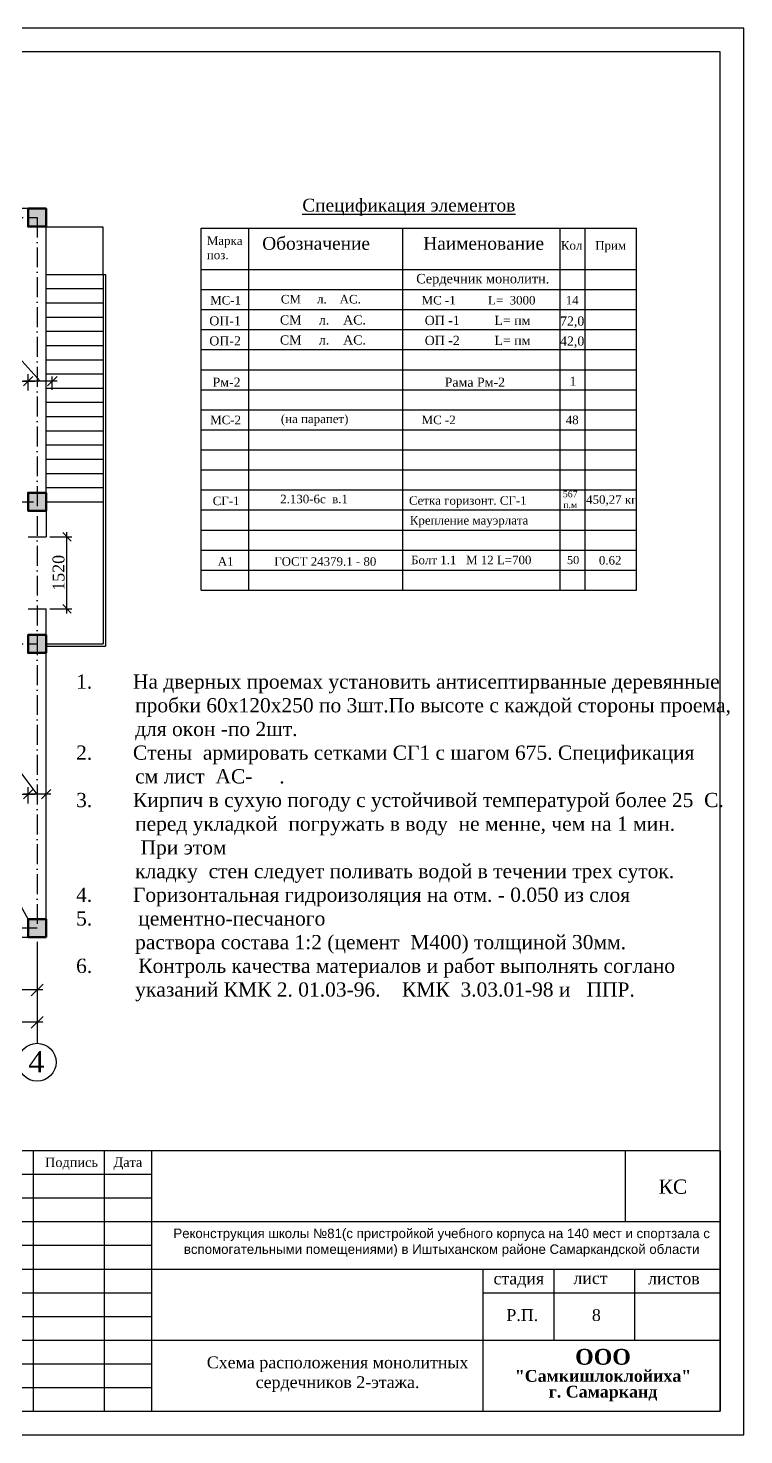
# Model space of a CAD drawing. Header units: millimetres. Extents: x 572274 to 2241483, y -888675 to -304135.
# Drawn here: x 1213920 to 1229025, y -645007 to -615307 of the extents above; entities that cross this region are included whole.
import ezdxf

# ---------------------------------------------------------------- set-up
doc = ezdxf.new("R2010")
doc.units = ezdxf.units.MM
doc.linetypes.add('ACAD_ISO04W100', pattern=[30, 24, -3, 0, -3])
doc.linetypes.add('ACAD_ISO10W100', pattern=[18, 12, -3, 0, -3])
doc.layers.add('oc', color=10, linetype='ACAD_ISO04W100')
doc.layers.add('стены', color=250, linetype='Continuous', lineweight=30)
doc.styles.add('Arial 3.', font='arial.ttf')
doc.styles.add('ISOCPEUR', font='isocpeui.ttf', dxfattribs={"height": 300})
doc.styles.get("Standard").update_dxf_attribs({"font": 'isocpeur.ttf'})
doc.styles.add('WMF-Times New Roman0', font='times.ttf')
doc.dimstyles.new('ISO-25$0', dxfattribs={"dimtxt": 300, "dimasz": 200, "dimexe": 100, "dimexo": 300, "dimgap": 50, "dimtad": 1, "dimdec": 0, "dimtxsty": 'Standard', "dimblk": 'OBLIQUE', "dimcen": 250, "dimdle": 150, "dimadec": 0, "dimazin": 0, "dimtfac": 1, "dimtdec": 0, "dimtmove": 0, "dimatfit": 3, "dimldrblk": 'OBLIQUE', "dimfxl": 1.25, "dimarcsym": 0})

# ---------------------------------------------------------------- blocks, each defined once
blk = doc.blocks.new('12')
at = {"color": 5, "lineweight": 30}
for p, q in [((4038680, 3054550), (4038680, 3049050)), ((4038680, 3054550), (4038680, 3049050)), ((4038680, 3054550), (4038680, 3049050)), ((4057180, 3054550), (4038680, 3054550)), ((4057180, 3054550), (4038680, 3054550)), ((4057180, 3054550), (4038680, 3054550)), ((4040380, 3054550), (4040380, 3049050)), ((4040380, 3054550), (4040380, 3049050)), ((4042680, 3054550), (4042680, 3049050)), ((4044180, 3054550), (4044180, 3049050)), ((4045180, 3054550), (4045180, 3049050)), ((4057180, 3049050), (4057180, 3054550)), ((4057180, 3054550), (4057180, 3049050)), ((4045180, 3054050), (4038680, 3054050)), ((4045180, 3053550), (4038680, 3053550)), ((4057180, 3053050), (4038680, 3053050)), ((4045180, 3052550), (4038680, 3052550)), ((4038680, 3052050), (4057180, 3052050)), ((4052180, 3049050), (4052180, 3052050)), ((4053680, 3050550), (4053680, 3052050)), ((4055380, 3050550), (4055380, 3052050)), ((4038680, 3051550), (4045180, 3051550)), ((4052180, 3051550), (4057180, 3051550)), ((4038680, 3051050), (4045180, 3051050)), ((4038680, 3050550), (4057180, 3050550)), ((4038680, 3050050), (4045180, 3050050)), ((4038680, 3049550), (4045180, 3049550)), ((4038680, 3049050), (4057180, 3049050))]:
    blk.add_line(p, q, dxfattribs=at)
blk = doc.blocks.new('_Oblique')
at = {"color": 0, "linetype": 'ByBlock', "lineweight": -2}
blk.add_line((-0.5, -0.5), (0.5, 0.5), dxfattribs=at)
blk = doc.blocks.new('*D528')
at = {"color": 0, "lineweight": -2, "transparency": 16777216}
for p, q in [((1193110, -634597), (1193110, -636417)), ((1214110, -634597), (1214110, -636417)), ((1214230, -636297), (1192990, -636297))]:
    blk.add_line(p, q, dxfattribs=at)
at = {"layer": 'Defpoints', "color": 0, "lineweight": 25, "transparency": 16777216}
for p in [(1193110, -634497), (1214110, -634497), (1193110, -636297)]:
    blk.add_point(p, dxfattribs=at)
at = {"color": 0, "lineweight": -2, "transparency": 16777216, "xscale": 250, "yscale": 250, "zscale": 250, "rotation": 180}
blk.add_blockref('_Oblique', (1193110, -636297), dxfattribs=at)
at = {"color": 0, "lineweight": -2, "transparency": 16777216, "xscale": 250, "yscale": 250, "zscale": 250}
blk.add_blockref('_Oblique', (1214110, -636297), dxfattribs=at)
at = {"color": 0, "lineweight": 25, "transparency": 16777216, "insert": (1202559, -636044), "char_height": 300, "attachment_point": 5, "style": 'WMF-Times New Roman0'}
blk.add_mtext('21000', dxfattribs=at)
blk = doc.blocks.new('*D530')
at = {"color": 0, "lineweight": -2, "transparency": 16777216}
for p, q in [((1214110, -634597), (1214110, -635734)), ((1206610, -634796), (1206610, -635734)), ((1214230, -635614), (1206490, -635614))]:
    blk.add_line(p, q, dxfattribs=at)
at = {"layer": 'Defpoints', "color": 0, "lineweight": 25, "transparency": 16777216}
for p in [(1214110, -634497), (1206610, -634696), (1206610, -635614)]:
    blk.add_point(p, dxfattribs=at)
at = {"color": 0, "lineweight": -2, "transparency": 16777216, "xscale": 250, "yscale": 250, "zscale": 250, "rotation": 180}
blk.add_blockref('_Oblique', (1206610, -635614), dxfattribs=at)
at = {"color": 0, "lineweight": -2, "transparency": 16777216, "xscale": 250, "yscale": 250, "zscale": 250}
blk.add_blockref('_Oblique', (1214110, -635614), dxfattribs=at)
at = {"color": 0, "lineweight": 25, "transparency": 16777216, "insert": (1210360, -635381), "char_height": 300, "attachment_point": 5, "style": 'WMF-Times New Roman0'}
blk.add_mtext('7500', dxfattribs=at)
blk = doc.blocks.new('*D553')
at = {"color": 0, "lineweight": -2, "transparency": 16777216}
for p, q in [((1214380, -626047), (1214840, -626047)), ((1214740, -627667), (1214740, -625947)), ((1214380, -627567), (1214840, -627567))]:
    blk.add_line(p, q, dxfattribs=at)
at = {"layer": 'Defpoints', "color": 0, "lineweight": 25, "transparency": 16777216}
for p in [(1214300, -626047), (1214740, -626047), (1214300, -627567)]:
    blk.add_point(p, dxfattribs=at)
at = {"color": 0, "lineweight": -2, "transparency": 16777216, "xscale": 180, "yscale": 180, "zscale": 180}
for p, rotation in [((1214740, -626047), 90), ((1214740, -627567), 270)]:
    blk.add_blockref('_Oblique', p, dxfattribs=dict(at, rotation=rotation))
at = {"color": 0, "lineweight": 25, "transparency": 16777216, "insert": (1214563, -626807), "char_height": 300, "attachment_point": 5, "rotation": 90, "style": 'WMF-Times New Roman0'}
blk.add_mtext('{\\H0.83333x;1520}', dxfattribs=at)
blk = doc.blocks.new('*D883')
at = {"color": 0, "lineweight": -2, "transparency": 16777216}
for p, q in [((1206650, -622761), (1214070, -622761)), ((1206800, -622979), (1206800, -622611)), ((1213920, -622944), (1213920, -622611))]:
    blk.add_line(p, q, dxfattribs=at)
at = {"layer": 'Defpoints', "color": 0, "lineweight": 25, "transparency": 16777216}
for p in [(1213920, -622761), (1206800, -623279), (1213920, -623244)]:
    blk.add_point(p, dxfattribs=at)
at = {"color": 0, "lineweight": -2, "transparency": 16777216, "xscale": 200, "yscale": 200, "zscale": 200, "rotation": 180}
blk.add_blockref('_Oblique', (1206800, -622761), dxfattribs=at)
at = {"color": 0, "lineweight": -2, "transparency": 16777216, "xscale": 200, "yscale": 200, "zscale": 200}
blk.add_blockref('_Oblique', (1213920, -622761), dxfattribs=at)
at = {"color": 0, "lineweight": 25, "transparency": 16777216, "insert": (1209528, -622563), "char_height": 250, "attachment_point": 5, "style": 'WMF-Times New Roman0'}
blk.add_mtext('7120', dxfattribs=at)
blk = doc.blocks.new('*D884')
at = {"color": 0, "lineweight": -2, "transparency": 16777216}
for p, q in [((1213797, -622336), (1213154, -622336)), ((1214175, -622761), (1213797, -622336)), ((1214530, -622761), (1213820, -622761)), ((1213920, -622955), (1213920, -622661)), ((1214430, -622944), (1214430, -622661))]:
    blk.add_line(p, q, dxfattribs=at)
at = {"layer": 'Defpoints', "color": 0, "lineweight": 25, "transparency": 16777216}
for p in [(1213920, -622761), (1213920, -623255), (1214430, -623244)]:
    blk.add_point(p, dxfattribs=at)
at = {"color": 0, "lineweight": -2, "transparency": 16777216, "xscale": 200, "yscale": 200, "zscale": 200, "rotation": 180}
blk.add_blockref('_Oblique', (1213920, -622761), dxfattribs=at)
at = {"color": 0, "lineweight": -2, "transparency": 16777216, "xscale": 200, "yscale": 200, "zscale": 200}
blk.add_blockref('_Oblique', (1214430, -622761), dxfattribs=at)
at = {"color": 0, "lineweight": 25, "transparency": 16777216, "insert": (1213475, -622148), "char_height": 250, "attachment_point": 5, "style": 'WMF-Times New Roman0'}
blk.add_mtext('510', dxfattribs=at)
blk = doc.blocks.new('*D890')
at = {"color": 0, "lineweight": -2, "transparency": 16777216}
for p, q in [((1206800, -631700), (1206800, -631332)), ((1213920, -631666), (1213920, -631332)), ((1206650, -631482), (1214070, -631482))]:
    blk.add_line(p, q, dxfattribs=at)
at = {"layer": 'Defpoints', "color": 0, "lineweight": 25, "transparency": 16777216}
for p in [(1213920, -631482), (1206800, -632000), (1213920, -631966)]:
    blk.add_point(p, dxfattribs=at)
at = {"color": 0, "lineweight": -2, "transparency": 16777216, "xscale": 200, "yscale": 200, "zscale": 200, "rotation": 180}
blk.add_blockref('_Oblique', (1206800, -631482), dxfattribs=at)
at = {"color": 0, "lineweight": -2, "transparency": 16777216, "xscale": 200, "yscale": 200, "zscale": 200}
blk.add_blockref('_Oblique', (1213920, -631482), dxfattribs=at)
at = {"color": 0, "lineweight": 25, "transparency": 16777216, "insert": (1210993, -631285), "char_height": 250, "attachment_point": 5, "style": 'WMF-Times New Roman0'}
blk.add_mtext('7120', dxfattribs=at)
blk = doc.blocks.new('*D891')
at = {"color": 0, "lineweight": -2, "transparency": 16777216}
for p, q in [((1213797, -631057), (1213151, -631057)), ((1214110, -631482), (1213797, -631057)), ((1213920, -631677), (1213920, -631382)), ((1214300, -631666), (1214300, -631382)), ((1214400, -631482), (1213820, -631482))]:
    blk.add_line(p, q, dxfattribs=at)
at = {"layer": 'Defpoints', "color": 0, "lineweight": 25, "transparency": 16777216}
for p in [(1213920, -631482), (1213920, -631977), (1214300, -631966)]:
    blk.add_point(p, dxfattribs=at)
at = {"color": 0, "lineweight": -2, "transparency": 16777216, "xscale": 200, "yscale": 200, "zscale": 200, "rotation": 180}
blk.add_blockref('_Oblique', (1213920, -631482), dxfattribs=at)
at = {"color": 0, "lineweight": -2, "transparency": 16777216, "xscale": 200, "yscale": 200, "zscale": 200}
blk.add_blockref('_Oblique', (1214300, -631482), dxfattribs=at)
at = {"color": 0, "lineweight": 25, "transparency": 16777216, "insert": (1213474, -630870), "char_height": 250, "attachment_point": 5, "style": 'WMF-Times New Roman0'}
blk.add_mtext('380', dxfattribs=at)

msp = doc.modelspace()

# ---------------------------------------------------------------- hatches: boundary and pattern name
at = {"lineweight": 25}
h = msp.add_hatch(color=256, dxfattribs=at)
h.dxf.hatch_style = 1
h.paths.add_polyline_path([(1214300.32, -619117.26), (1213920.32, -619117.26), (1213920.32, -619497.26), (1214110.32, -619497.26), (1214300.32, -619497.26), (1214300.32, -619307.26)])
h = msp.add_hatch(color=256, dxfattribs=at)
h.dxf.hatch_style = 1
h.paths.add_polyline_path([(1214300.32, -625117.26), (1213920.32, -625117.26), (1213920.32, -625497.26), (1214110.32, -625497.26), (1214300.32, -625497.26), (1214300.32, -625307.26)])
h = msp.add_hatch(color=256, dxfattribs=at)
h.dxf.hatch_style = 1
h.paths.add_polyline_path([(1214300.32, -628117.26), (1213920.32, -628117.26), (1213920.32, -628497.26), (1214110.32, -628497.26), (1214300.32, -628497.26), (1214300.32, -628307.26)])
h = msp.add_hatch(color=256, dxfattribs=at)
h.dxf.hatch_style = 1
h.paths.add_polyline_path([(1214300.32, -634117.26), (1213920.32, -634117.26), (1213920.32, -634497.26), (1214110.32, -634497.26), (1214300.32, -634497.26), (1214300.32, -634307.26)])

# ---------------------------------------------------------------- linework, layer by layer
for p, q in [((1213920.32, -619117.26), (1206800.32, -619117.26)), ((1214300.32, -625117.26), (1214300.32, -619497.26)), ((1215500.32, -619507.26), (1214300.32, -619507.26)), ((1215500.32, -620507.26), (1215500.32, -619507.26)), ((1214300.32, -625497.26), (1214300.32, -626047.26)), ((1214300.32, -628117.26), (1214300.32, -627567.26)), ((1214300.32, -634117.26), (1214300.32, -628497.26)), ((1206800.32, -634497.26), (1213920.32, -634497.26)), ((1214110.32, -635613.648), (1214110.32, -636740.433))]:
    msp.add_line(p, q, dxfattribs=at)
for p, q in [((1217573.397, -619532.952), (1226759.865, -619532.952)), ((1217573.397, -627172.739), (1217573.397, -619532.952)), ((1218573.068, -619532.952), (1218573.068, -627172.739)), ((1221818.237, -619532.952), (1221818.237, -627172.739)), ((1225139.748, -619532.952), (1225139.748, -627172.739)), ((1225665.902, -619532.952), (1225665.902, -627172.739)), ((1226759.865, -627172.739), (1226759.865, -619532.952)), ((1217573.397, -620403.056), (1226759.865, -620403.056)), ((1217573.397, -620826.161), (1226759.865, -620826.161)), ((1217573.397, -621249.267), (1226759.865, -621249.267)), ((1217573.397, -621672.372), (1226759.865, -621672.372)), ((1217573.397, -622095.477), (1226759.865, -622095.477)), ((1217573.397, -622518.582), (1226759.865, -622518.582)), ((1217573.397, -622941.687), (1226759.865, -622941.687)), ((1217573.397, -623364.793), (1226759.865, -623364.793)), ((1217573.397, -623787.898), (1226759.865, -623787.898)), ((1217573.397, -624211.003), (1226759.865, -624211.003)), ((1217573.397, -624634.108), (1226759.865, -624634.108)), ((1217573.397, -625057.213), (1226759.865, -625057.213)), ((1217573.397, -625480.318), (1226759.865, -625480.318)), ((1217573.397, -625903.424), (1226759.865, -625903.424)), ((1217573.397, -626326.529), (1226759.865, -626326.529)), ((1217573.397, -626749.634), (1226759.865, -626749.634)), ((1217573.397, -627172.739), (1226759.865, -627172.739))]:
    msp.add_line(p, q)
at = {"color": 5, "lineweight": 30}
msp.add_line((1226525.359, -640507.414), (1226525.359, -639007.414), dxfattribs=at)
at = {"lineweight": 25, "ltscale": 100}
msp.add_lwpolyline([(1187025.359, -645007.415), (1229025.359, -645007.415), (1229025.359, -615307.415), (1187025.359, -615307.415)], close=True, dxfattribs=at)
at = {"color": 1, "lineweight": 30}
msp.add_lwpolyline([(1189025.359, -644507.415), (1228525.359, -644507.415), (1228525.359, -615807.415), (1189025.359, -615807.415)], close=True, dxfattribs=at)
at = {"color": 1, "lineweight": 25}
for points in [[(1214300.32, -619497.26), (1213920.32, -619497.26), (1213920.32, -619117.26), (1214300.32, -619117.26)], [(1214300.32, -625497.26), (1213920.32, -625497.26), (1213920.32, -625117.26), (1214300.32, -625117.26)], [(1214300.32, -628497.26), (1213920.32, -628497.26), (1213920.32, -628117.26), (1214300.32, -628117.26)], [(1214300.32, -634497.26), (1213920.32, -634497.26), (1213920.32, -634117.26), (1214300.32, -634117.26)]]:
    msp.add_lwpolyline(points, close=True, dxfattribs=at)
at = {"color": 1, "lineweight": 50}
for points in [[(1214300.32, -619497.26), (1213920.32, -619497.26), (1213920.32, -619117.26), (1214300.32, -619117.26)], [(1214300.32, -625497.26), (1213920.32, -625497.26), (1213920.32, -625117.26), (1214300.32, -625117.26)], [(1214300.32, -628497.26), (1213920.32, -628497.26), (1213920.32, -628117.26), (1214300.32, -628117.26)], [(1214300.32, -634497.26), (1213920.32, -634497.26), (1213920.32, -634117.26), (1214300.32, -634117.26)]]:
    msp.add_lwpolyline(points, close=True, dxfattribs=at)
at = {"lineweight": 25, "ltscale": 100}
msp.add_lwpolyline([(1213920.32, -634117.26), (1213697.792, -633708.21), (1212640.852, -633708.21)], dxfattribs=at)
at = {"lineweight": 25}
msp.add_circle((1214110.32, -637140.433), 400, dxfattribs=at)
at = {"layer": 'oc', "linetype": 'ACAD_ISO10W100', "lineweight": 25, "ltscale": 35}
for p, q in [((1193110.32, -619307.26), (1214110.32, -619307.26)), ((1214110.32, -619307.26), (1214110.32, -634307.26)), ((1202900.32, -625307.26), (1214110.32, -625307.26)), ((1193110.32, -628307.26), (1214110.32, -628307.26)), ((1214110.32, -634307.26), (1193110.32, -634307.26))]:
    msp.add_line(p, q, dxfattribs=at)
at = {"layer": 'стены', "color": 0, "linetype": 'ByBlock', "lineweight": 25, "ltscale": 3}
for p, q in [((1214300.32, -620507.26), (1215550.32, -620507.26)), ((1215500.32, -620507.26), (1215500.32, -628307.26)), ((1215550.32, -620507.26), (1215550.32, -628357.26)), ((1214300.32, -620807.26), (1215500.32, -620807.26)), ((1214300.32, -621107.26), (1215500.32, -621107.26)), ((1214300.32, -621407.26), (1215500.32, -621407.26)), ((1214300.32, -621707.26), (1215500.32, -621707.26)), ((1214300.32, -622007.26), (1215500.32, -622007.26)), ((1214300.32, -622307.26), (1215500.32, -622307.26)), ((1214300.32, -622607.26), (1215500.32, -622607.26)), ((1214300.32, -622907.26), (1215500.32, -622907.26)), ((1214300.32, -623207.26), (1215500.32, -623207.26)), ((1214300.32, -623507.26), (1215500.32, -623507.26)), ((1214300.32, -623807.26), (1215500.32, -623807.26)), ((1214300.32, -624107.26), (1215500.32, -624107.26)), ((1214300.32, -624407.26), (1215500.32, -624407.26)), ((1214300.32, -624707.26), (1215500.32, -624707.26)), ((1214300.32, -625007.26), (1215500.32, -625007.26)), ((1214300.32, -625307.26), (1215500.32, -625307.26)), ((1213920.32, -626047.26), (1214300.32, -626047.26)), ((1213920.32, -627567.26), (1214300.32, -627567.26)), ((1214300.32, -628307.26), (1215500.32, -628307.26)), ((1214300.32, -628357.26), (1215550.32, -628357.26))]:
    msp.add_line(p, q, dxfattribs=at)

# ---------------------------------------------------------------- block references
msp.add_blockref('12', (-2828654.641, -3693557.772))

# ---------------------------------------------------------------- texts
at = {"style": 'WMF-Times New Roman0'}
for s, insert, char_height, width, attachment_point in [('\\pt389.25;      {\\H1.2x;\\LСпецификация элементов}', (1219196.057, -618910.171), 225.44105, 9574.6845, 1), ('{\\fTimes New Roman|b0|i0|c204|p18;Марка\\Pпоз.}', (1217692.139, -619704.842), 180.35284, 810.18311, 1), ('{\\fTimes New Roman|b0|i0|c204|p18;Обозначение           Наименование}', (1218860.246, -619716.45), 270.52926, 6753.3403, 1), ('{\\fTimes New Roman|b0|i0|c204|p18;Кол}', (1225163.366, -619805.004), 180.35284, 810.18311, 1), ('{\\fTimes New Roman|b0|i0|c204|p18;Прим}', (1225887.683, -619805.004), 180.35284, 810.18311, 1), ('Сердечник монолитн.', (1222110.839, -620496.683), 200, 4433.4571, 1), ('МС-1', (1217762.135, -620962.703), 180.3528, 810.18311, 1), ('{\\fTimes New Roman|b0|i0|c204|p18;СМ     л.    АС.}', (1219253.975, -620939.538), 180.35284, 2334.70651, 1), ('МС -1          L=  3000', (1222225.968, -620961.616), 180.35284, 3590.36462, 1), ('14', (1225266.523, -620961.484), 180.3528, 810.18311, 1), ('ОП-1', (1217743.972, -621389.293), 193.8774, 870.9381, 1), ('СМ     л.    АС.', (1219234.762, -621371.146), 193.87736, 2509.78431, 1), ('ОП -1          L= пм', (1222290.169, -621380.22), 193.87736, 3859.60322, 1), ('72,0', (1225145.674, -621394.737), 193.8774, 870.9381, 1), ('ОП-2', (1217743.972, -621812.399), 193.8774, 870.9381, 1), ('СМ     л.    АС.', (1219234.762, -621794.251), 193.87736, 2509.78431, 1), ('ОП -2          L= пм', (1222290.169, -621803.326), 193.87736, 3859.60322, 1), ('42,0', (1225145.674, -621817.842), 193.8774, 870.9381, 1), ('Рм-2', (1217811.625, -622686.025), 193.8774, 870.9381, 1), ('Рама Рм-2', (1222711.161, -622686.025), 193.8774, 1403.14949, 1), ('1', (1225345.332, -622664.983), 193.877, 870.9381, 1), ('МС-2', (1217762.135, -623489.387), 180.3528, 810.18311, 1), ('(на парапет)', (1219253.975, -623466.222), 180.35284, 2334.70651, 1), ('МС -2        ', (1222225.968, -623488.3), 180.35284, 3590.36462, 1), ('48', (1225266.523, -623488.168), 180.3528, 810.18311, 1), ('{\\fTimes New Roman|b0|i0|c204|p18;2.130-6c  в.1}', (1219239.662, -625158.643), 180.35284, 2334.70651, 1), ('567\\Pп.м', (1225361.257, -625259.666), 136.7931, 443.01843, 5), ('450,27 кг', (1225696.32, -625170.322), 180.3528, 1063.54488, 1), ('{\\fTimes New Roman|b0|i0|c204|p18;СГ-1}', (1217815.007, -625198.045), 180.35284, 810.18311, 1), ('{\\fTimes New Roman|b0|i0|c204|p18;Сетка горизонт. СГ-1}', (1221957.513, -625191.071), 180.35284, 3085.11694, 1), ('{\\fTimes New Roman|b0|i0|c204|p18;Крепление мауэрлата}', (1221975.086, -625608.297), 180.35284, 3085.11694, 1), ('{\\fTimes New Roman|b0|i0|c204|p18;А1}', (1217923.059, -626475.558), 180.35284, 810.18311, 1), ('{\\fTimes New Roman|b0|i0|c204|p18;ГОСТ 24379.1 - 80}', (1219113.844, -626477.152), 180.35284, 3085.11694, 1), ('Болт 1.1   М 12 L=700    ', (1222002.062, -626445.552), 180.35284, 3085.11694, 1), ('50', (1225292.669, -626452.127), 170.9913, 810.18311, 1), ('0.62', (1225965.828, -626452.127), 180.3528, 810.18311, 1), ('\\P1.^IНа дверных проемах установить антисептирванные деревянные\\P           пробки 60х120х250 по 3шт.По высоте с каждой стороны проема,\\P           для окон -по 2шт.\\P2.^IСтены  армировать сетками СГ1 с шагом 675. Спецификация\\P           см лист  АС-     .\\P3.^IКирпич в сухую погоду с устойчивой температурой более 25  С.\\P           перед укладкой  погружать в воду  не менне, чем на 1 мин. \\P            При этом  \\P           кладку  стен следует поливать водой в течении трех суток.\\P4.^IГоризонтальная гидроизоляция на отм. - 0.050 из слоя\\P5.^I цементно-песчаного\\P           раствора состава 1:2 (цемент  М400) толщиной 30мм. \\P6.^I Контроль качества материалов и работ выполнять соглано\\P           указаний КМК 2. 01.03-96.    КМК  3.03.01-98 и   ППР.', (1214932.192, -628453.11), 300, 15529.72794, 1)]:
    msp.add_mtext(s, dxfattribs=dict(at, insert=insert, char_height=char_height, width=width, attachment_point=attachment_point))
at = {"color": 1, "linetype": 'ByBlock', "ltscale": 30, "char_height": 200, "width": 1404.02516, "attachment_point": 5}
for s, insert in [('{\\fTimes New Roman|b0|i0|c204|p18;\\C256;Подпись}', (1214834.877, -639282.04)), ('{\\fTimes New Roman|b0|i0|c204|p18;\\C256;Дата}', (1216024.877, -639282.04))]:
    msp.add_mtext(s, dxfattribs=dict(at, insert=insert))
at = {"attachment_point": 1}
for s, insert, char_height, width in [('{\\fTimes New Roman|b0|i0|c204|p18;КС}', (1227226.325, -639616.639), 300, 971.01286), ('{\\fTimes New Roman|b0|i0|c204|p18;стадия}', (1223741.791, -641580.996), 250, 1500), ('{\\fTimes New Roman|b0|i0|c204|p18;лист}', (1225427.71, -641573.644), 250, 1500), ('{\\fTimes New Roman|b0|i0|c204|p18;листов}', (1227003.197, -641580.996), 250, 1500), ('{\\fTimes New Roman|b0|i0|c204|p18;Р.П.            8}', (1224013.816, -642353.197), 250, 2833.23848)]:
    msp.add_mtext(s, dxfattribs=dict(at, insert=insert, char_height=char_height, width=width))
at = {"color": 0, "linetype": 'ByBlock', "insert": (1222647.597, -640653.87), "char_height": 200, "width": 11599.6853, "attachment_point": 2, "style": 'ISOCPEUR'}
msp.add_mtext('{\\fArial|b0|i0|c204|p34;\\C256;Реконструкция школы №81(с пристройкой учебного корпуса на 140 мест и спортзала с вспомогательными помещениями) в Иштыханском районе Самаркандской области}', dxfattribs=at)
at = {"lineweight": 30, "insert": (1226052.856, -643192.549), "char_height": 250, "width": 5723.33111, "attachment_point": 2, "line_spacing_factor": 0.8, "style": 'Arial 3.'}
msp.add_mtext('{\\fTimes New Roman Cyr|b1|i0|c0|p18;\\H1.333x;\\C250;OOO\\fTimes New Roman Cyr|b1|i0|c204|p18; \\fTimes New Roman Cyr|b1|i0|c0|p18;\\P\\fTimes New Roman Cyr|b1|i0|c204|p18;\\H0.7502x;"Самкишлоклойиха" \\Pг. Самарканд}', dxfattribs=at)
at = {"color": 0, "insert": (1220450.676, -643352.15), "char_height": 250, "width": 6124.6977, "attachment_point": 2}
msp.add_mtext('\\pt500;{\\fTimes New Roman|b0|i0|c204|p18;\\C256;Схема расположения монолитных сердечников 2-этажа.  }', dxfattribs=at)
at = {"layer": 'стены', "color": 0, "linetype": 'ByBlock', "lineweight": 25, "ltscale": 3, "insert": (1213924.806, -636906.317), "char_height": 450, "width": 1369.00072, "attachment_point": 1, "style": 'WMF-Times New Roman0'}
msp.add_mtext('4', dxfattribs=at)

# ---------------------------------------------------------------- dimensions: what is measured, and where the dimension line sits
at = {"lineweight": 25}
for base, p1, p2, override, picture, middle in [((1213920.32, -622760.927), (1214430.32, -623244.407), (1213920.32, -623255.158), {"dimtxt": 250, "dimgap": 60, "dimtxsty": 'WMF-Times New Roman0', "dimdle": 100, "dimtmove": 1, "dimfxl": 600, "dimfxlon": 1, "dimarcsym": 1}, '*D884', (1213736.851, -622335.631)), ((1213920.32, -631482.422), (1214300.32, -631965.901), (1213920.32, -631976.653), {"dimtxt": 250, "dimgap": 60, "dimtxsty": 'WMF-Times New Roman0', "dimdle": 100, "dimtmove": 1, "dimfxl": 600, "dimfxlon": 1, "dimarcsym": 1}, '*D891', (1213736.851, -631057.126)), ((1193110.32, -636296.525), (1214110.32, -634497.26), (1193110.32, -634497.26), {"dimasz": 250, "dimexe": 120, "dimexo": 100, "dimgap": 100, "dimtxsty": 'WMF-Times New Roman0', "dimdle": 120, "dimtmove": 1, "dimarcsym": 1}, '*D528', (1202559.058, -636296.525))]:
    dim = msp.add_linear_dim(base=base, p1=p1, p2=p2, angle=180, dimstyle='ISO-25$0', override=override, dxfattribs=at)
    dim.commit()
    dim.dimension.update_dxf_attribs({"geometry": picture, "text_midpoint": middle, "dimtype": 160})
for base, p1, p2, picture, middle in [((1213920.32, -622760.927), (1206800.32, -623278.944), (1213920.32, -623244.407), '*D883', (1209527.992, -622760.927)), ((1213920.32, -631482.422), (1206800.32, -632000.438), (1213920.32, -631965.901), '*D890', (1210993.317, -631482.422))]:
    dim = msp.add_linear_dim(base=base, p1=p1, p2=p2, dimstyle='ISO-25$0', override={"dimtxt": 250, "dimexe": 150, "dimgap": 70, "dimtxsty": 'WMF-Times New Roman0', "dimtmove": 1, "dimfxl": 600, "dimfxlon": 1, "dimarcsym": 1}, dxfattribs=at)
    dim.commit()
    dim.dimension.update_dxf_attribs({"geometry": picture, "text_midpoint": middle, "dimtype": 160})
dim = msp.add_linear_dim(base=(1214739.8, -626047.26), p1=(1214300.32, -627567.26), p2=(1214300.32, -626047.26), angle=90, text='{\\H0.83333x;<>}', dimstyle='ISO-25$0', override={"dimasz": 180, "dimexo": 80, "dimtxsty": 'WMF-Times New Roman0', "dimdle": 100, "dimfxl": 0.18, "dimarcsym": 1}, dxfattribs=at)
dim.commit()
dim.dimension.update_dxf_attribs({"geometry": '*D553', "text_midpoint": (1214562.637, -626807.26)})
dim = msp.add_linear_dim(base=(1206610.32, -635613.648), p1=(1214110.32, -634497.26), p2=(1206610.32, -634695.707), angle=180, dimstyle='ISO-25$0', override={"dimasz": 250, "dimexe": 120, "dimexo": 100, "dimgap": 80, "dimtxsty": 'WMF-Times New Roman0', "dimdle": 120, "dimtmove": 1, "dimarcsym": 1}, dxfattribs=at)
dim.commit()
dim.dimension.update_dxf_attribs({"geometry": '*D530', "text_midpoint": (1210360.32, -635380.62)})

doc.saveas('drawing.dxf')
